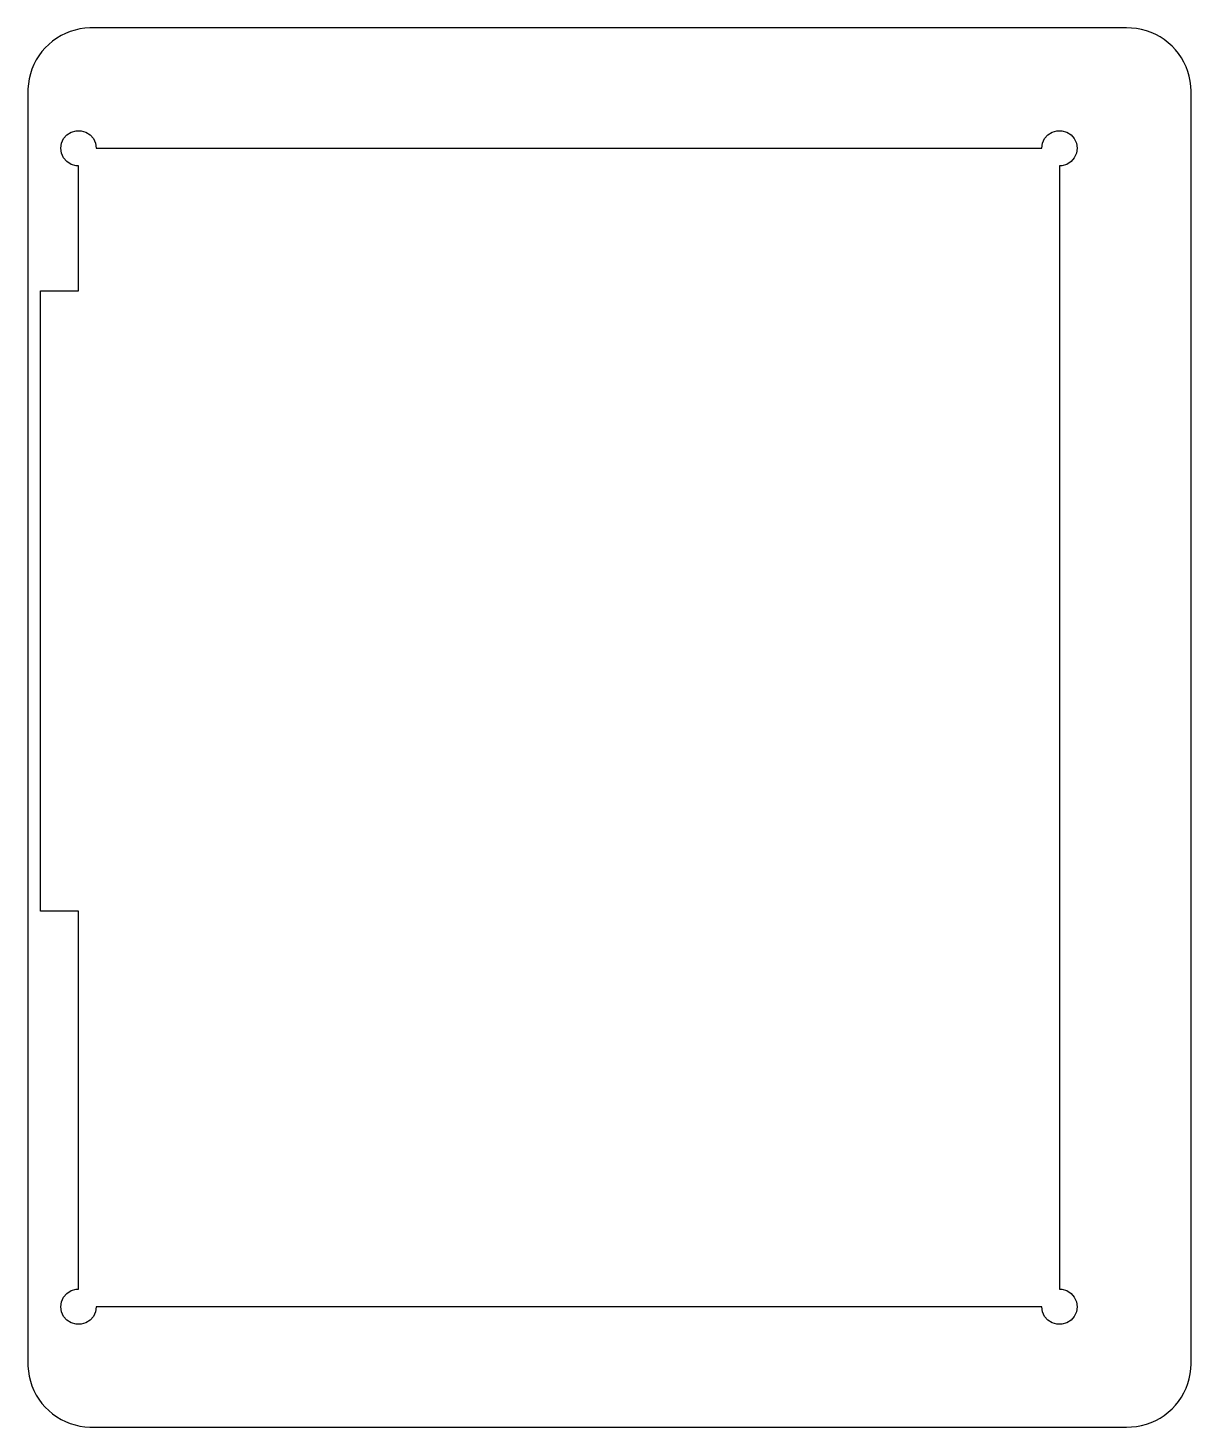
# Model space of a CAD drawing. Extents: x -46 to 46, y 0 to 110.
import ezdxf

# ---------------------------------------------------------------- set-up
doc = ezdxf.new("R2010")
doc.units = 0
doc.layers.get('0').update_dxf_attribs({"linetype": 'CONTINUOUS'})

msp = doc.modelspace()

# ---------------------------------------------------------------- linework, layer by layer
for points in [[(41.2481, 0.008893), (41.6437, 0.048353), (42.0349, 0.119118), (42.4193, 0.220743), (42.7943, 0.352583), (43.1577, 0.513806), (43.5072, 0.703392), (43.8405, 0.920142), (44.1555, 1.16269), (44.4502, 1.42949), (44.7228, 1.71887), (44.9716, 2.02899), (45.1949, 2.3579), (45.3914, 2.70351), (45.5598, 3.06364), (45.6991, 3.43602), (45.8083, 3.81828), (45.8869, 4.20801), (45.9342, 4.60275), (45.95, 5), (45.95, 105.5), (45.9342, 105.897), (45.8869, 106.292), (45.8083, 106.682), (45.6991, 107.064), (45.5598, 107.436), (45.3914, 107.796), (45.1949, 108.142), (44.9716, 108.471), (44.7228, 108.781), (44.4502, 109.071), (44.1555, 109.337), (43.8405, 109.58), (43.5072, 109.797), (43.1577, 109.986), (42.7943, 110.147), (42.4193, 110.279), (42.0349, 110.381), (41.6437, 110.452), (41.2481, 110.491), (40.8506, 110.499), (-41.0494, 110.499), (-41.4463, 110.475), (-41.84, 110.42), (-42.2281, 110.334), (-42.6081, 110.217), (-42.9776, 110.07), (-43.3343, 109.895), (-43.676, 109.692), (-44.0004, 109.462), (-44.3055, 109.207), (-44.5894, 108.929), (-44.8503, 108.629), (-45.0865, 108.309), (-45.2966, 107.971), (-45.4792, 107.618), (-45.6332, 107.252), (-45.7575, 106.874), (-45.8515, 106.488), (-45.9145, 106.095), (-45.946, 105.699), (-45.946, 4.80122), (-45.9145, 4.40491), (-45.8515, 4.01236), (-45.7575, 3.62606), (-45.6332, 3.24845), (-45.4792, 2.8819), (-45.2966, 2.52875), (-45.0865, 2.19123), (-44.8503, 1.87146), (-44.5894, 1.57147), (-44.3055, 1.29316), (-44.0004, 1.03828), (-43.676, 0.808453), (-43.3343, 0.605124), (-42.9776, 0.429581), (-42.6081, 0.282934), (-42.2281, 0.166109), (-41.84, 0.079846), (-41.4463, 0.024689), (-41.0494, 0.000988), (40.8506, 0.000988)], [(-42.1492, 8.11425), (-42.5316, 8.22652), (-42.8668, 8.44195), (-43.1278, 8.7431), (-43.2933, 9.10557), (-43.35, 9.5), (-43.2933, 9.89443), (-43.1278, 10.2569), (-42.8668, 10.558), (-42.5316, 10.7735), (-42.1492, 10.8858), (-41.95, 10.8858), (-41.95, 40.75), (-44.96, 40.75), (-44.96, 89.75), (-41.95, 89.75), (-41.95, 99.6142), (-42.1492, 99.6142), (-42.5316, 99.7265), (-42.8668, 99.942), (-43.1278, 100.243), (-43.2933, 100.606), (-43.35, 101), (-43.2933, 101.394), (-43.1278, 101.757), (-42.8668, 102.058), (-42.5316, 102.273), (-42.1492, 102.386), (-41.7508, 102.386), (-41.3684, 102.273), (-41.0332, 102.058), (-40.7722, 101.757), (-40.6067, 101.394), (-40.55, 101), (34.15, 101), (34.2067, 101.394), (34.3722, 101.757), (34.6332, 102.058), (34.9684, 102.273), (35.3508, 102.386), (35.7492, 102.386), (36.1316, 102.273), (36.4668, 102.058), (36.7278, 101.757), (36.8933, 101.394), (36.95, 101), (36.8933, 100.606), (36.7278, 100.243), (36.4668, 99.942), (36.1316, 99.7265), (35.7492, 99.6142), (35.55, 99.6142), (35.55, 10.8858), (35.7492, 10.8858), (36.1316, 10.7735), (36.4668, 10.558), (36.7278, 10.2569), (36.8933, 9.89443), (36.95, 9.5), (36.8933, 9.10557), (36.7278, 8.7431), (36.4668, 8.44195), (36.1316, 8.22652), (35.7492, 8.11425), (35.3508, 8.11425), (34.9684, 8.22652), (34.6332, 8.44195), (34.3722, 8.7431), (34.2067, 9.10557), (34.15, 9.5), (-40.55, 9.5), (-40.6067, 9.10557), (-40.7722, 8.7431), (-41.0332, 8.44195), (-41.3684, 8.22652), (-41.7508, 8.11425)]]:
    msp.add_lwpolyline(points, close=True)

doc.saveas('drawing.dxf')
